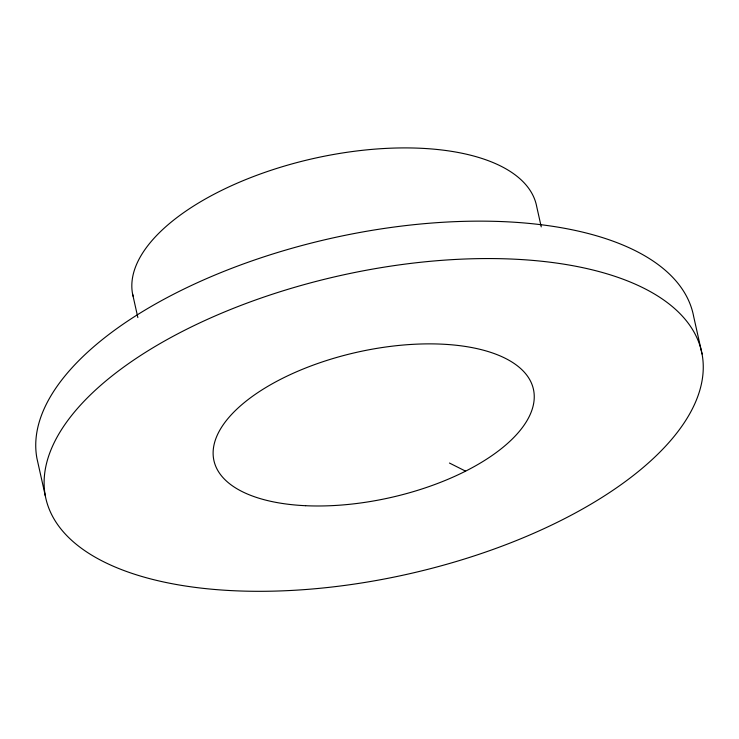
<?xml version="1.0" encoding="UTF-8"?>
<svg xmlns="http://www.w3.org/2000/svg" width="739" height="739" viewBox="0 0 739 739"><rect width="100%" height="100%" fill="white"/><g stroke="black" fill="none" stroke-linecap="round" stroke-linejoin="round"><path stroke-width="1.11" d="M449.46 463.039L465.579 471.149M702.05 353.999A335.977 153.056 -12.6 0 0 185.046 330.065A335.977 153.056 -12.6 0 0 233.949 590.738A335.977 153.056 -12.6 0 0 702.05 353.999L693.681 316.578A335.977 153.056 -12.6 0 0 337.086 237.016A335.977 153.056 -12.6 0 0 36.95 458.448L45.319 495.869M541.244 226.891L536.717 206.643A206.754 94.186 -12.6 0 0 314.888 158.201A206.754 94.186 -12.6 0 0 133.038 296.127M132.577 293.946L137.851 317.567M305.604 505.707A163.679 74.565 -12.6 0 0 533.66 390.377A163.679 74.565 -12.6 0 0 281.781 378.71A163.679 74.565 -12.6 0 0 305.604 505.707"/></g></svg>
